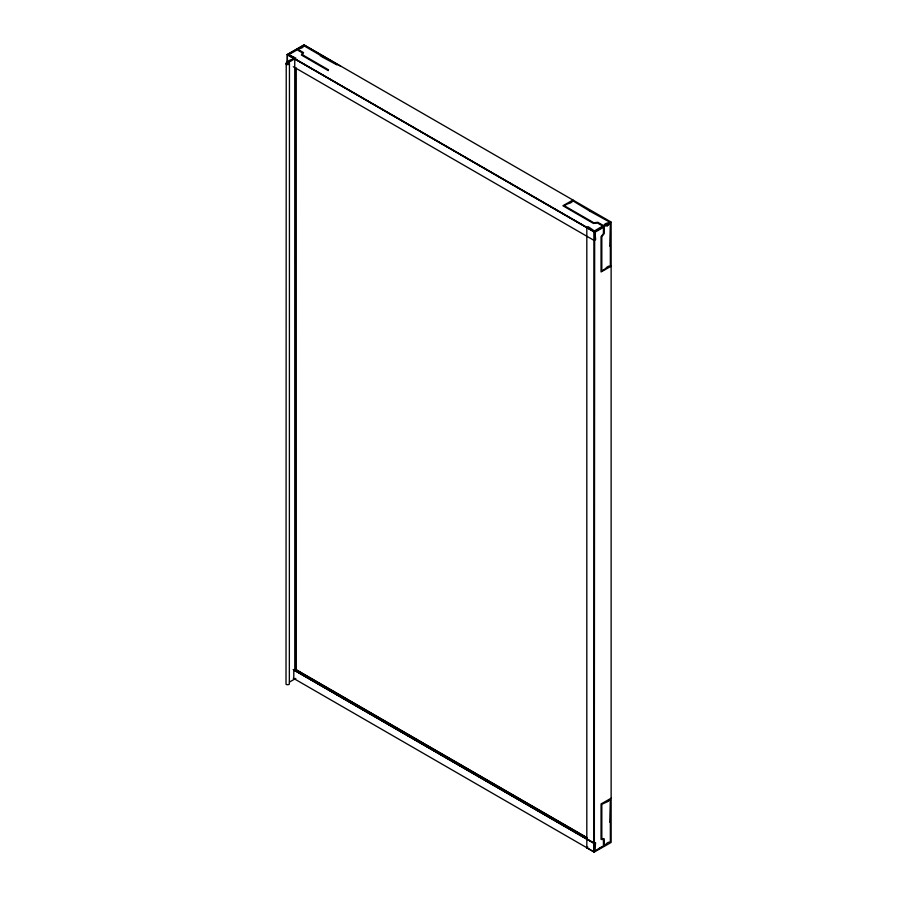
<?xml version="1.0" encoding="UTF-8"?>
<svg xmlns="http://www.w3.org/2000/svg" width="897" height="897" viewBox="0 0 897 897"><rect width="100%" height="100%" fill="white"/><g stroke="black" fill="none" stroke-linecap="round" stroke-linejoin="round"><path stroke-width="1.35" d="M328.336 70.628L301.426 55.042L302.334 52.822L297.187 49.84L288.744 54.717L295.898 58.137L288.318 62.611A1.693 0.987 0.1 0 1 289.327 63.16L289.316 63.956A1.917 1.11 0.1 0 1 288.341 64.539L286.95 64.573A1.693 0.987 0.1 0 1 285.986 64.023C287.814 57.419 302.233 60.402 287.399 54.639L304.184 45.041L340.748 66.333M289.451 63.418L289.35 684.063A1.917 1.11 0.1 0 1 288.374 684.646L286.984 684.669A1.693 0.987 0.1 0 1 286.02 684.131L286.233 62.981M611.104 266.207L601.046 271.97L601.046 236.696L603.434 233.545L603.434 227.345L594.991 232.222L595.642 239.611L594.24 240.542M594.229 843.404L293.297 669.667L594.218 843.449L595.574 842.552L594.991 850.804L603.434 845.938L603.434 839.727L601.046 839.334L601.068 803.959L611.104 798.252M594.263 852.06L611.137 842.451L611.126 222.052L303.948 44.872L287.332 54.47L287.231 63.261M293.79 678.659L293.79 670.261M573.004 200.02L562.89 205.738L593.5 223.465L597.413 222.972L602.784 226.078L594.341 230.955L588.264 226.694L586.817 227.49M610.947 222.12L594.218 231.953L287.242 54.605L594.24 231.852L594.341 852.15L594.498 231.751L594.285 852.15M295.786 678.424L289.428 682.09M587.815 847.104L586.761 847.8L594.184 852.116M599.162 848.528L601.573 847.138M594.33 240.564L293.285 66.714M594.33 852.072L293.285 678.222M287.376 54.437L594.375 231.684M295.819 669.498L587.143 837.764M295.651 669.566L586.873 837.708M293.364 669.51L594.375 843.191M337.003 64.92L322.079 56.937L322.472 56.5L320.296 55.894L320.633 55.435L304.094 45.859C301.672 48.808 302.031 47.44 297.961 49.402L303.5 52.609L302.592 54.829L328.493 69.843M586.817 227.322L586.817 847.856M295.842 67.869L295.875 671.169M295.73 67.824L295.763 671.135M294.754 58.899L294.788 670.608M287.399 54.639L287.399 63.216M607.695 225.483C606.798 227.647 606.215 223.532 604.197 226.896L604.197 233.59L601.82 236.73L601.82 270.816C607.392 268.304 606.181 266.129 610.341 265.893L610.341 245.957L609.769 246.114L610.341 223.353L607.695 225.483M607.695 801.537L601.82 804.329L601.82 838.403L604.197 838.807L604.197 845.49C608.009 842.888 606.495 842.53 610.341 841.947L610.341 822.011L609.769 822.168L610.341 799.406L607.695 801.537M589.665 211.087L609.691 222.086C605.531 224.082 605.98 222.602 603.546 225.629L597.761 222.288L593.848 222.781L564.325 205.738C569.292 202.161 570.57 204.303 572.847 200.816L589.688 211.042"/></g></svg>
